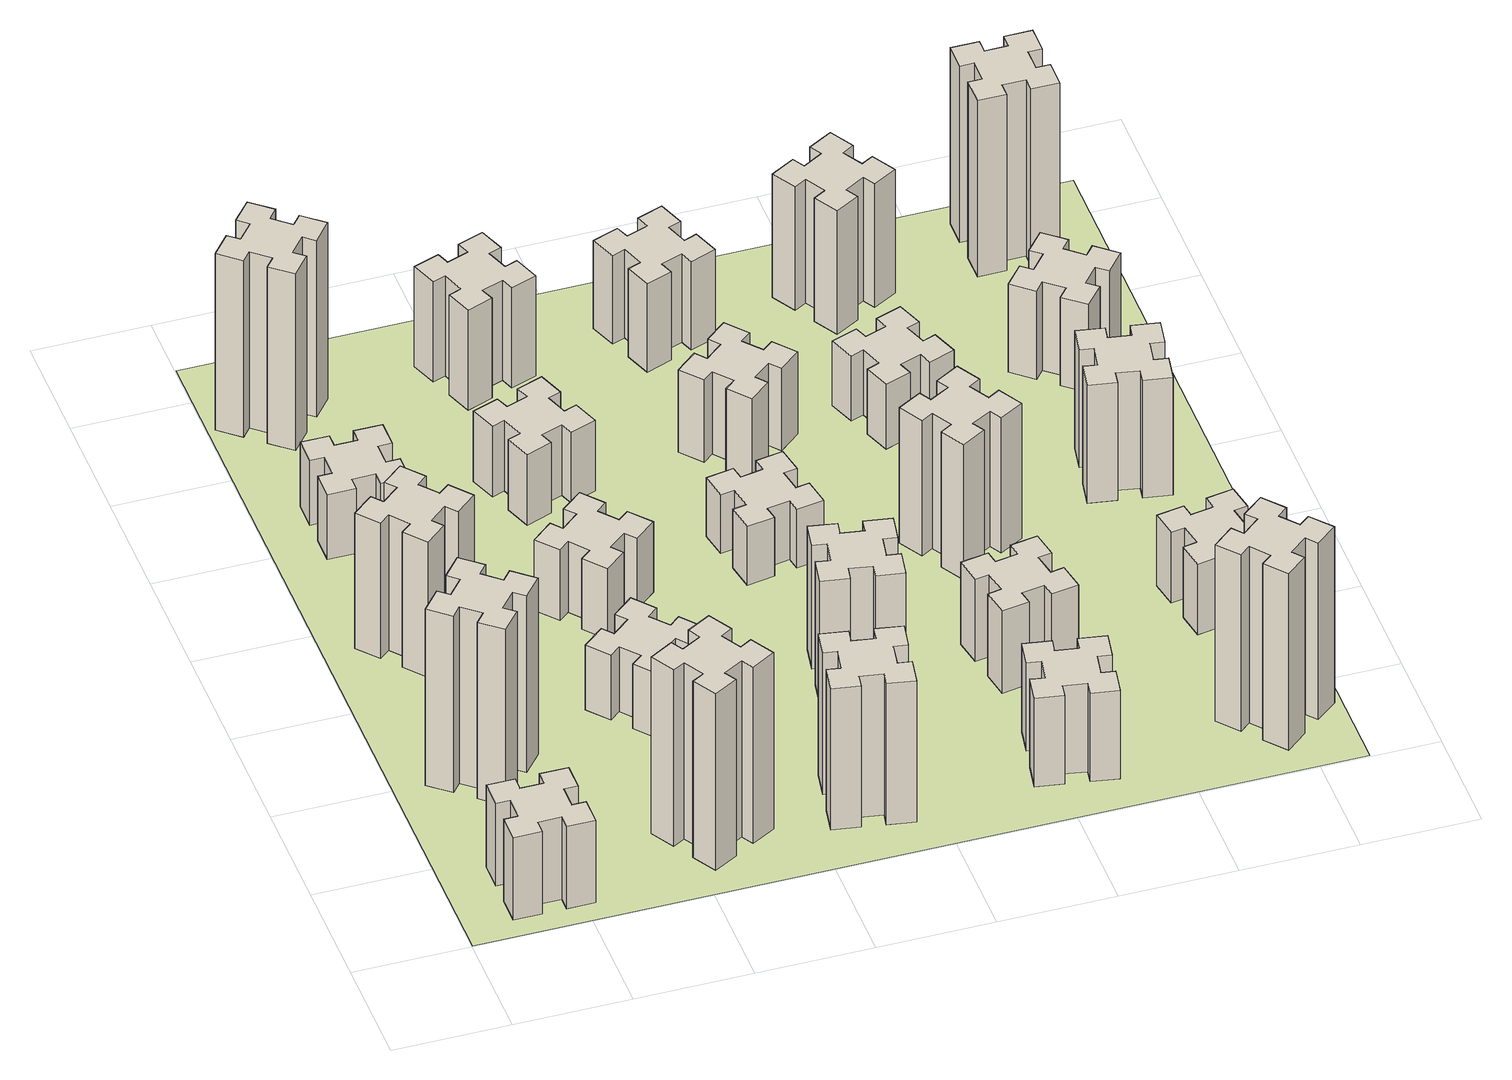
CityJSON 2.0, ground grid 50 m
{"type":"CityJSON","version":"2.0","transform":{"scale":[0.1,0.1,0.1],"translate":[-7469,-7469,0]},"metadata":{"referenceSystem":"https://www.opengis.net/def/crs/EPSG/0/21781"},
"CityObjects":{
"building1":{"type":"Building","attributes":{"class":"1000","function":"1000","usage":"1000","yearOfConstruction":2016,"roofType":"1000","measuredHeight":42,"storeysAboveGround":30,"storeysBelowGround":0},"geometry":[{"type":"Solid","lod":"1","boundaries":[[[[0,1,2,3,4,5,6,7,8,9,10,11,12,13,14,15,16,17,18,19]],[[17,16,20,21]],[[16,15,22,20]],[[15,14,23,22]],[[14,13,24,23]],[[13,12,25,24]],[[12,11,26,25]],[[11,10,27,26]],[[10,9,28,27]],[[9,8,29,28]],[[8,7,30,29]],[[7,6,31,30]],[[6,5,32,31]],[[5,4,33,32]],[[4,3,34,33]],[[3,2,35,34]],[[2,1,36,35]],[[1,0,37,36]],[[0,19,38,37]],[[19,18,39,38]],[[18,17,21,39]],[[24,25,26,27,28,29,30,31,32,33,34,35,36,37,38,39,21,20,22,23]]]]}]},
"building2":{"type":"Building","attributes":{"class":"1000","function":"1000","usage":"1000","yearOfConstruction":2016,"roofType":"1000","measuredHeight":90,"storeysAboveGround":30,"storeysBelowGround":0},"geometry":[{"type":"Solid","lod":"1","boundaries":[[[[40,41,42,43,44,45,46,47,48,49,50,51,52,53,54,55,56,57,58,59]],[[57,56,60,61]],[[56,55,62,60]],[[55,54,63,62]],[[54,53,64,63]],[[53,52,65,64]],[[52,51,66,65]],[[51,50,67,66]],[[50,49,68,67]],[[49,48,69,68]],[[48,47,70,69]],[[47,46,71,70]],[[46,45,72,71]],[[45,44,73,72]],[[44,43,74,73]],[[43,42,75,74]],[[42,41,76,75]],[[41,40,77,76]],[[40,59,78,77]],[[59,58,79,78]],[[58,57,61,79]],[[64,65,66,67,68,69,70,71,72,73,74,75,76,77,78,79,61,60,62,63]]]]}]},
"building3":{"type":"Building","attributes":{"class":"1000","function":"1000","usage":"1000","yearOfConstruction":2016,"roofType":"1000","measuredHeight":69,"storeysAboveGround":30,"storeysBelowGround":0},"geometry":[{"type":"Solid","lod":"1","boundaries":[[[[80,81,82,83,84,85,86,87,88,89,90,91,92,93,94,95,96,97,98,99]],[[97,96,100,101]],[[96,95,102,100]],[[95,94,103,102]],[[94,93,104,103]],[[93,92,105,104]],[[92,91,106,105]],[[91,90,107,106]],[[90,89,108,107]],[[89,88,109,108]],[[88,87,110,109]],[[87,86,111,110]],[[86,85,112,111]],[[85,84,113,112]],[[84,83,114,113]],[[83,82,115,114]],[[82,81,116,115]],[[81,80,117,116]],[[80,99,118,117]],[[99,98,119,118]],[[98,97,101,119]],[[104,105,106,107,108,109,110,111,112,113,114,115,116,117,118,119,101,100,102,103]]]]}]},
"building4":{"type":"Building","attributes":{"class":"1000","function":"1000","usage":"1000","yearOfConstruction":2016,"roofType":"1000","measuredHeight":33,"storeysAboveGround":30,"storeysBelowGround":0},"geometry":[{"type":"Solid","lod":"1","boundaries":[[[[120,121,122,123,124,125,126,127,128,129,130,131,132,133,134,135,136,137,138,139]],[[137,136,140,141]],[[136,135,142,140]],[[135,134,143,142]],[[134,133,144,143]],[[133,132,145,144]],[[132,131,146,145]],[[131,130,147,146]],[[130,129,148,147]],[[129,128,149,148]],[[128,127,150,149]],[[127,126,151,150]],[[126,125,152,151]],[[125,124,153,152]],[[124,123,154,153]],[[123,122,155,154]],[[122,121,156,155]],[[121,120,157,156]],[[120,139,158,157]],[[139,138,159,158]],[[138,137,141,159]],[[144,145,146,147,148,149,150,151,152,153,154,155,156,157,158,159,141,140,142,143]]]]}]},
"building5":{"type":"Building","attributes":{"class":"1000","function":"1000","usage":"1000","yearOfConstruction":2016,"roofType":"1000","measuredHeight":90,"storeysAboveGround":30,"storeysBelowGround":0},"geometry":[{"type":"Solid","lod":"1","boundaries":[[[[160,161,162,163,164,165,166,167,168,169,170,171,172,173,174,175,176,177,178,179]],[[177,176,180,181]],[[176,175,182,180]],[[175,174,183,182]],[[174,173,184,183]],[[173,172,185,184]],[[172,171,186,185]],[[171,170,187,186]],[[170,169,188,187]],[[169,168,189,188]],[[168,167,190,189]],[[167,166,191,190]],[[166,165,192,191]],[[165,164,193,192]],[[164,163,194,193]],[[163,162,195,194]],[[162,161,196,195]],[[161,160,197,196]],[[160,179,198,197]],[[179,178,199,198]],[[178,177,181,199]],[[184,185,186,187,188,189,190,191,192,193,194,195,196,197,198,199,181,180,182,183]]]]}]},
"building6":{"type":"Building","attributes":{"class":"1000","function":"1000","usage":"1000","yearOfConstruction":2016,"roofType":"1000","measuredHeight":90,"storeysAboveGround":30,"storeysBelowGround":0},"geometry":[{"type":"Solid","lod":"1","boundaries":[[[[200,201,202,203,204,205,206,207,208,209,210,211,212,213,214,215,216,217,218,219]],[[217,216,220,221]],[[216,215,222,220]],[[215,214,223,222]],[[214,213,224,223]],[[213,212,225,224]],[[212,211,226,225]],[[211,210,227,226]],[[210,209,228,227]],[[209,208,229,228]],[[208,207,230,229]],[[207,206,231,230]],[[206,205,232,231]],[[205,204,233,232]],[[204,203,234,233]],[[203,202,235,234]],[[202,201,236,235]],[[201,200,237,236]],[[200,219,238,237]],[[219,218,239,238]],[[218,217,221,239]],[[224,225,226,227,228,229,230,231,232,233,234,235,236,237,238,239,221,220,222,223]]]]}]},
"building7":{"type":"Building","attributes":{"class":"1000","function":"1000","usage":"1000","yearOfConstruction":2016,"roofType":"1000","measuredHeight":33,"storeysAboveGround":30,"storeysBelowGround":0},"geometry":[{"type":"Solid","lod":"1","boundaries":[[[[240,241,242,243,244,245,246,247,248,249,250,251,252,253,254,255,256,257,258,259]],[[257,256,260,261]],[[256,255,262,260]],[[255,254,263,262]],[[254,253,264,263]],[[253,252,265,264]],[[252,251,266,265]],[[251,250,267,266]],[[250,249,268,267]],[[249,248,269,268]],[[248,247,270,269]],[[247,246,271,270]],[[246,245,272,271]],[[245,244,273,272]],[[244,243,274,273]],[[243,242,275,274]],[[242,241,276,275]],[[241,240,277,276]],[[240,259,278,277]],[[259,258,279,278]],[[258,257,261,279]],[[264,265,266,267,268,269,270,271,272,273,274,275,276,277,278,279,261,260,262,263]]]]}]},
"building8":{"type":"Building","attributes":{"class":"1000","function":"1000","usage":"1000","yearOfConstruction":2016,"roofType":"1000","measuredHeight":36,"storeysAboveGround":30,"storeysBelowGround":0},"geometry":[{"type":"Solid","lod":"1","boundaries":[[[[280,281,282,283,284,285,286,287,288,289,290,291,292,293,294,295,296,297,298,299]],[[297,296,300,301]],[[296,295,302,300]],[[295,294,303,302]],[[294,293,304,303]],[[293,292,305,304]],[[292,291,306,305]],[[291,290,307,306]],[[290,289,308,307]],[[289,288,309,308]],[[288,287,310,309]],[[287,286,311,310]],[[286,285,312,311]],[[285,284,313,312]],[[284,283,314,313]],[[283,282,315,314]],[[282,281,316,315]],[[281,280,317,316]],[[280,299,318,317]],[[299,298,319,318]],[[298,297,301,319]],[[304,305,306,307,308,309,310,311,312,313,314,315,316,317,318,319,301,300,302,303]]]]}]},
"building9":{"type":"Building","attributes":{"class":"1000","function":"1000","usage":"1000","yearOfConstruction":2016,"roofType":"1000","measuredHeight":72,"storeysAboveGround":30,"storeysBelowGround":0},"geometry":[{"type":"Solid","lod":"1","boundaries":[[[[320,321,322,323,324,325,326,327,328,329,330,331,332,333,334,335,336,337,338,339]],[[337,336,340,341]],[[336,335,342,340]],[[335,334,343,342]],[[334,333,344,343]],[[333,332,345,344]],[[332,331,346,345]],[[331,330,347,346]],[[330,329,348,347]],[[329,328,349,348]],[[328,327,350,349]],[[327,326,351,350]],[[326,325,352,351]],[[325,324,353,352]],[[324,323,354,353]],[[323,322,355,354]],[[322,321,356,355]],[[321,320,357,356]],[[320,339,358,357]],[[339,338,359,358]],[[338,337,341,359]],[[344,345,346,347,348,349,350,351,352,353,354,355,356,357,358,359,341,340,342,343]]]]}]},
"building10":{"type":"Building","attributes":{"class":"1000","function":"1000","usage":"1000","yearOfConstruction":2016,"roofType":"1000","measuredHeight":36,"storeysAboveGround":30,"storeysBelowGround":0},"geometry":[{"type":"Solid","lod":"1","boundaries":[[[[360,361,362,363,364,365,366,367,368,369,370,371,372,373,374,375,376,377,378,379]],[[377,376,380,381]],[[376,375,382,380]],[[375,374,383,382]],[[374,373,384,383]],[[373,372,385,384]],[[372,371,386,385]],[[371,370,387,386]],[[370,369,388,387]],[[369,368,389,388]],[[368,367,390,389]],[[367,366,391,390]],[[366,365,392,391]],[[365,364,393,392]],[[364,363,394,393]],[[363,362,395,394]],[[362,361,396,395]],[[361,360,397,396]],[[360,379,398,397]],[[379,378,399,398]],[[378,377,381,399]],[[384,385,386,387,388,389,390,391,392,393,394,395,396,397,398,399,381,380,382,383]]]]}]},
"building11":{"type":"Building","attributes":{"class":"1000","function":"1000","usage":"1000","yearOfConstruction":2016,"roofType":"1000","measuredHeight":51,"storeysAboveGround":30,"storeysBelowGround":0},"geometry":[{"type":"Solid","lod":"1","boundaries":[[[[400,401,402,403,404,405,406,407,408,409,410,411,412,413,414,415,416,417,418,419]],[[417,416,420,421]],[[416,415,422,420]],[[415,414,423,422]],[[414,413,424,423]],[[413,412,425,424]],[[412,411,426,425]],[[411,410,427,426]],[[410,409,428,427]],[[409,408,429,428]],[[408,407,430,429]],[[407,406,431,430]],[[406,405,432,431]],[[405,404,433,432]],[[404,403,434,433]],[[403,402,435,434]],[[402,401,436,435]],[[401,400,437,436]],[[400,419,438,437]],[[419,418,439,438]],[[418,417,421,439]],[[424,425,426,427,428,429,430,431,432,433,434,435,436,437,438,439,421,420,422,423]]]]}]},
"building12":{"type":"Building","attributes":{"class":"1000","function":"1000","usage":"1000","yearOfConstruction":2016,"roofType":"1000","measuredHeight":63,"storeysAboveGround":30,"storeysBelowGround":0},"geometry":[{"type":"Solid","lod":"1","boundaries":[[[[440,441,442,443,444,445,446,447,448,449,450,451,452,453,454,455,456,457,458,459]],[[457,456,460,461]],[[456,455,462,460]],[[455,454,463,462]],[[454,453,464,463]],[[453,452,465,464]],[[452,451,466,465]],[[451,450,467,466]],[[450,449,468,467]],[[449,448,469,468]],[[448,447,470,469]],[[447,446,471,470]],[[446,445,472,471]],[[445,444,473,472]],[[444,443,474,473]],[[443,442,475,474]],[[442,441,476,475]],[[441,440,477,476]],[[440,459,478,477]],[[459,458,479,478]],[[458,457,461,479]],[[464,465,466,467,468,469,470,471,472,473,474,475,476,477,478,479,461,460,462,463]]]]}]},
"building13":{"type":"Building","attributes":{"class":"1000","function":"1000","usage":"1000","yearOfConstruction":2016,"roofType":"1000","measuredHeight":30,"storeysAboveGround":30,"storeysBelowGround":0},"geometry":[{"type":"Solid","lod":"1","boundaries":[[[[480,481,482,483,484,485,486,487,488,489,490,491,492,493,494,495,496,497,498,499]],[[497,496,500,501]],[[496,495,502,500]],[[495,494,503,502]],[[494,493,504,503]],[[493,492,505,504]],[[492,491,506,505]],[[491,490,507,506]],[[490,489,508,507]],[[489,488,509,508]],[[488,487,510,509]],[[487,486,511,510]],[[486,485,512,511]],[[485,484,513,512]],[[484,483,514,513]],[[483,482,515,514]],[[482,481,516,515]],[[481,480,517,516]],[[480,499,518,517]],[[499,498,519,518]],[[498,497,501,519]],[[504,505,506,507,508,509,510,511,512,513,514,515,516,517,518,519,501,500,502,503]]]]}]},
"building14":{"type":"Building","attributes":{"class":"1000","function":"1000","usage":"1000","yearOfConstruction":2016,"roofType":"1000","measuredHeight":45,"storeysAboveGround":30,"storeysBelowGround":0},"geometry":[{"type":"Solid","lod":"1","boundaries":[[[[520,521,522,523,524,525,526,527,528,529,530,531,532,533,534,535,536,537,538,539]],[[537,536,540,541]],[[536,535,542,540]],[[535,534,543,542]],[[534,533,544,543]],[[533,532,545,544]],[[532,531,546,545]],[[531,530,547,546]],[[530,529,548,547]],[[529,528,549,548]],[[528,527,550,549]],[[527,526,551,550]],[[526,525,552,551]],[[525,524,553,552]],[[524,523,554,553]],[[523,522,555,554]],[[522,521,556,555]],[[521,520,557,556]],[[520,539,558,557]],[[539,538,559,558]],[[538,537,541,559]],[[544,545,546,547,548,549,550,551,552,553,554,555,556,557,558,559,541,540,542,543]]]]}]},
"building15":{"type":"Building","attributes":{"class":"1000","function":"1000","usage":"1000","yearOfConstruction":2016,"roofType":"1000","measuredHeight":42,"storeysAboveGround":30,"storeysBelowGround":0},"geometry":[{"type":"Solid","lod":"1","boundaries":[[[[560,561,562,563,564,565,566,567,568,569,570,571,572,573,574,575,576,577,578,579]],[[577,576,580,581]],[[576,575,582,580]],[[575,574,583,582]],[[574,573,584,583]],[[573,572,585,584]],[[572,571,586,585]],[[571,570,587,586]],[[570,569,588,587]],[[569,568,589,588]],[[568,567,590,589]],[[567,566,591,590]],[[566,565,592,591]],[[565,564,593,592]],[[564,563,594,593]],[[563,562,595,594]],[[562,561,596,595]],[[561,560,597,596]],[[560,579,598,597]],[[579,578,599,598]],[[578,577,581,599]],[[584,585,586,587,588,589,590,591,592,593,594,595,596,597,598,599,581,580,582,583]]]]}]},
"building16":{"type":"Building","attributes":{"class":"1000","function":"1000","usage":"1000","yearOfConstruction":2016,"roofType":"1000","measuredHeight":45,"storeysAboveGround":30,"storeysBelowGround":0},"geometry":[{"type":"Solid","lod":"1","boundaries":[[[[600,601,602,603,604,605,606,607,608,609,610,611,612,613,614,615,616,617,618,619]],[[617,616,620,621]],[[616,615,622,620]],[[615,614,623,622]],[[614,613,624,623]],[[613,612,625,624]],[[612,611,626,625]],[[611,610,627,626]],[[610,609,628,627]],[[609,608,629,628]],[[608,607,630,629]],[[607,606,631,630]],[[606,605,632,631]],[[605,604,633,632]],[[604,603,634,633]],[[603,602,635,634]],[[602,601,636,635]],[[601,600,637,636]],[[600,619,638,637]],[[619,618,639,638]],[[618,617,621,639]],[[624,625,626,627,628,629,630,631,632,633,634,635,636,637,638,639,621,620,622,623]]]]}]},
"building17":{"type":"Building","attributes":{"class":"1000","function":"1000","usage":"1000","yearOfConstruction":2016,"roofType":"1000","measuredHeight":42,"storeysAboveGround":30,"storeysBelowGround":0},"geometry":[{"type":"Solid","lod":"1","boundaries":[[[[640,641,642,643,644,645,646,647,648,649,650,651,652,653,654,655,656,657,658,659]],[[657,656,660,661]],[[656,655,662,660]],[[655,654,663,662]],[[654,653,664,663]],[[653,652,665,664]],[[652,651,666,665]],[[651,650,667,666]],[[650,649,668,667]],[[649,648,669,668]],[[648,647,670,669]],[[647,646,671,670]],[[646,645,672,671]],[[645,644,673,672]],[[644,643,674,673]],[[643,642,675,674]],[[642,641,676,675]],[[641,640,677,676]],[[640,659,678,677]],[[659,658,679,678]],[[658,657,661,679]],[[664,665,666,667,668,669,670,671,672,673,674,675,676,677,678,679,661,660,662,663]]]]}]},
"building18":{"type":"Building","attributes":{"class":"1000","function":"1000","usage":"1000","yearOfConstruction":2016,"roofType":"1000","measuredHeight":69,"storeysAboveGround":30,"storeysBelowGround":0},"geometry":[{"type":"Solid","lod":"1","boundaries":[[[[680,681,682,683,684,685,686,687,688,689,690,691,692,693,694,695,696,697,698,699]],[[697,696,700,701]],[[696,695,702,700]],[[695,694,703,702]],[[694,693,704,703]],[[693,692,705,704]],[[692,691,706,705]],[[691,690,707,706]],[[690,689,708,707]],[[689,688,709,708]],[[688,687,710,709]],[[687,686,711,710]],[[686,685,712,711]],[[685,684,713,712]],[[684,683,714,713]],[[683,682,715,714]],[[682,681,716,715]],[[681,680,717,716]],[[680,699,718,717]],[[699,698,719,718]],[[698,697,701,719]],[[704,705,706,707,708,709,710,711,712,713,714,715,716,717,718,719,701,700,702,703]]]]}]},
"building19":{"type":"Building","attributes":{"class":"1000","function":"1000","usage":"1000","yearOfConstruction":2016,"roofType":"1000","measuredHeight":33,"storeysAboveGround":30,"storeysBelowGround":0},"geometry":[{"type":"Solid","lod":"1","boundaries":[[[[720,721,722,723,724,725,726,727,728,729,730,731,732,733,734,735,736,737,738,739]],[[737,736,740,741]],[[736,735,742,740]],[[735,734,743,742]],[[734,733,744,743]],[[733,732,745,744]],[[732,731,746,745]],[[731,730,747,746]],[[730,729,748,747]],[[729,728,749,748]],[[728,727,750,749]],[[727,726,751,750]],[[726,725,752,751]],[[725,724,753,752]],[[724,723,754,753]],[[723,722,755,754]],[[722,721,756,755]],[[721,720,757,756]],[[720,739,758,757]],[[739,738,759,758]],[[738,737,741,759]],[[744,745,746,747,748,749,750,751,752,753,754,755,756,757,758,759,741,740,742,743]]]]}]},
"building20":{"type":"Building","attributes":{"class":"1000","function":"1000","usage":"1000","yearOfConstruction":2016,"roofType":"1000","measuredHeight":90,"storeysAboveGround":30,"storeysBelowGround":0},"geometry":[{"type":"Solid","lod":"1","boundaries":[[[[760,761,762,763,764,765,766,767,768,769,770,771,772,773,774,775,776,777,778,779]],[[777,776,780,781]],[[776,775,782,780]],[[775,774,783,782]],[[774,773,784,783]],[[773,772,785,784]],[[772,771,786,785]],[[771,770,787,786]],[[770,769,788,787]],[[769,768,789,788]],[[768,767,790,789]],[[767,766,791,790]],[[766,765,792,791]],[[765,764,793,792]],[[764,763,794,793]],[[763,762,795,794]],[[762,761,796,795]],[[761,760,797,796]],[[760,779,798,797]],[[779,778,799,798]],[[778,777,781,799]],[[784,785,786,787,788,789,790,791,792,793,794,795,796,797,798,799,781,780,782,783]]]]}]},
"building21":{"type":"Building","attributes":{"class":"1000","function":"1000","usage":"1000","yearOfConstruction":2016,"roofType":"1000","measuredHeight":63,"storeysAboveGround":30,"storeysBelowGround":0},"geometry":[{"type":"Solid","lod":"1","boundaries":[[[[800,801,802,803,804,805,806,807,808,809,810,811,812,813,814,815,816,817,818,819]],[[817,816,820,821]],[[816,815,822,820]],[[815,814,823,822]],[[814,813,824,823]],[[813,812,825,824]],[[812,811,826,825]],[[811,810,827,826]],[[810,809,828,827]],[[809,808,829,828]],[[808,807,830,829]],[[807,806,831,830]],[[806,805,832,831]],[[805,804,833,832]],[[804,803,834,833]],[[803,802,835,834]],[[802,801,836,835]],[[801,800,837,836]],[[800,819,838,837]],[[819,818,839,838]],[[818,817,821,839]],[[824,825,826,827,828,829,830,831,832,833,834,835,836,837,838,839,821,820,822,823]]]]}]},
"building22":{"type":"Building","attributes":{"class":"1000","function":"1000","usage":"1000","yearOfConstruction":2016,"roofType":"1000","measuredHeight":36,"storeysAboveGround":30,"storeysBelowGround":0},"geometry":[{"type":"Solid","lod":"1","boundaries":[[[[840,841,842,843,844,845,846,847,848,849,850,851,852,853,854,855,856,857,858,859]],[[857,856,860,861]],[[856,855,862,860]],[[855,854,863,862]],[[854,853,864,863]],[[853,852,865,864]],[[852,851,866,865]],[[851,850,867,866]],[[850,849,868,867]],[[849,848,869,868]],[[848,847,870,869]],[[847,846,871,870]],[[846,845,872,871]],[[845,844,873,872]],[[844,843,874,873]],[[843,842,875,874]],[[842,841,876,875]],[[841,840,877,876]],[[840,859,878,877]],[[859,858,879,878]],[[858,857,861,879]],[[864,865,866,867,868,869,870,871,872,873,874,875,876,877,878,879,861,860,862,863]]]]}]},
"building23":{"type":"Building","attributes":{"class":"1000","function":"1000","usage":"1000","yearOfConstruction":2016,"roofType":"1000","measuredHeight":60,"storeysAboveGround":30,"storeysBelowGround":0},"geometry":[{"type":"Solid","lod":"1","boundaries":[[[[880,881,882,883,884,885,886,887,888,889,890,891,892,893,894,895,896,897,898,899]],[[897,896,900,901]],[[896,895,902,900]],[[895,894,903,902]],[[894,893,904,903]],[[893,892,905,904]],[[892,891,906,905]],[[891,890,907,906]],[[890,889,908,907]],[[889,888,909,908]],[[888,887,910,909]],[[887,886,911,910]],[[886,885,912,911]],[[885,884,913,912]],[[884,883,914,913]],[[883,882,915,914]],[[882,881,916,915]],[[881,880,917,916]],[[880,899,918,917]],[[899,898,919,918]],[[898,897,901,919]],[[904,905,906,907,908,909,910,911,912,913,914,915,916,917,918,919,901,900,902,903]]]]}]},
"building24":{"type":"Building","attributes":{"class":"1000","function":"1000","usage":"1000","yearOfConstruction":2016,"roofType":"1000","measuredHeight":45,"storeysAboveGround":30,"storeysBelowGround":0},"geometry":[{"type":"Solid","lod":"1","boundaries":[[[[920,921,922,923,924,925,926,927,928,929,930,931,932,933,934,935,936,937,938,939]],[[937,936,940,941]],[[936,935,942,940]],[[935,934,943,942]],[[934,933,944,943]],[[933,932,945,944]],[[932,931,946,945]],[[931,930,947,946]],[[930,929,948,947]],[[929,928,949,948]],[[928,927,950,949]],[[927,926,951,950]],[[926,925,952,951]],[[925,924,953,952]],[[924,923,954,953]],[[923,922,955,954]],[[922,921,956,955]],[[921,920,957,956]],[[920,939,958,957]],[[939,938,959,958]],[[938,937,941,959]],[[944,945,946,947,948,949,950,951,952,953,954,955,956,957,958,959,941,940,942,943]]]]}]},
"building25":{"type":"Building","attributes":{"class":"1000","function":"1000","usage":"1000","yearOfConstruction":2016,"roofType":"1000","measuredHeight":90,"storeysAboveGround":30,"storeysBelowGround":0},"geometry":[{"type":"Solid","lod":"1","boundaries":[[[[960,961,962,963,964,965,966,967,968,969,970,971,972,973,974,975,976,977,978,979]],[[977,976,980,981]],[[976,975,982,980]],[[975,974,983,982]],[[974,973,984,983]],[[973,972,985,984]],[[972,971,986,985]],[[971,970,987,986]],[[970,969,988,987]],[[969,968,989,988]],[[968,967,990,989]],[[967,966,991,990]],[[966,965,992,991]],[[965,964,993,992]],[[964,963,994,993]],[[963,962,995,994]],[[962,961,996,995]],[[961,960,997,996]],[[960,979,998,997]],[[979,978,999,998]],[[978,977,981,999]],[[984,985,986,987,988,989,990,991,992,993,994,995,996,997,998,999,981,980,982,983]]]]}]},
"landuse1":{"type":"LandUse","attributes":{"name":"plot1","function":"1010"},"geometry":[{"type":"MultiSurface","lod":"1","boundaries":[[[1000,1001,1002,1003]]]}]}
},
"vertices":[
[265,325,0],[265,225,0],[205,225,0],[205,105,0],[325,105,0],[325,165,0],[425,165,0],[425,105,0],[545,105,0],[545,225,0],[485,225,0],[485,325,0],[545,325,0],[545,445,0],[425,445,0],[425,385,0],[325,385,0],[325,445,0],[205,445,0],[205,325,0],[325,385,420],[325,445,420],[425,385,420],[425,445,420],[545,445,420],[545,325,420],[485,325,420],[485,225,420],[545,225,420],[545,105,420],[425,105,420],[425,165,420],[325,165,420],[325,105,420],[205,105,420],[205,225,420],[265,225,420],[265,325,420],[205,325,420],[205,445,420],
[484,1067,0],[408,1132,0],[446,1178,0],[354,1255,0],[277,1163,0],[323,1124,0],[259,1048,0],[213,1086,0],[136,994,0],[228,917,0],[266,963,0],[343,899,0],[304,853,0],[396,776,0],[473,868,0],[427,906,0],[492,983,0],[538,944,0],[615,1036,0],[523,1113,0],[492,983,900],[538,944,900],[427,906,900],[473,868,900],[396,776,900],[304,853,900],[343,899,900],[266,963,900],[228,917,900],[136,994,900],[213,1086,900],[259,1048,900],[323,1124,900],[277,1163,900],[354,1255,900],[446,1178,900],[408,1132,900],[484,1067,900],[523,1113,900],[615,1036,900],
[492,1888,0],[427,1964,0],[473,2003,0],[396,2095,0],[304,2018,0],[343,1972,0],[266,1907,0],[228,1953,0],[136,1876,0],[213,1784,0],[259,1823,0],[323,1746,0],[277,1708,0],[354,1616,0],[446,1693,0],[408,1739,0],[484,1803,0],[523,1757,0],[615,1834,0],[538,1926,0],[484,1803,690],[523,1757,690],[408,1739,690],[446,1693,690],[354,1616,690],[277,1708,690],[323,1746,690],[259,1823,690],[213,1784,690],[136,1876,690],[228,1953,690],[266,1907,690],[343,1972,690],[304,2018,690],[396,2095,690],[473,2003,690],[427,1964,690],[492,1888,690],[538,1926,690],[615,1834,690],
[485,2545,0],[485,2645,0],[545,2645,0],[545,2765,0],[425,2765,0],[425,2705,0],[325,2705,0],[325,2765,0],[205,2765,0],[205,2645,0],[265,2645,0],[265,2545,0],[205,2545,0],[205,2425,0],[325,2425,0],[325,2485,0],[425,2485,0],[425,2425,0],[545,2425,0],[545,2545,0],[425,2485,330],[425,2425,330],[325,2485,330],[325,2425,330],[205,2425,330],[205,2545,330],[265,2545,330],[265,2645,330],[205,2645,330],[205,2765,330],[325,2765,330],[325,2705,330],[425,2705,330],[425,2765,330],[545,2765,330],[545,2645,330],[485,2645,330],[485,2545,330],[545,2545,330],[545,2425,330],
[1127,255,0],[1214,305,0],[1244,253,0],[1348,313,0],[1288,417,0],[1236,387,0],[1186,474,0],[1238,504,0],[1178,608,0],[1074,548,0],[1104,496,0],[1017,446,0],[987,498,0],[883,438,0],[943,334,0],[995,364,0],[1045,277,0],[993,247,0],[1053,143,0],[1157,203,0],[1045,277,900],[993,247,900],[995,364,900],[943,334,900],[883,438,900],[987,498,900],[1017,446,900],[1104,496,900],[1074,548,900],[1178,608,900],[1238,504,900],[1186,474,900],[1236,387,900],[1288,417,900],[1348,313,900],[1244,253,900],[1214,305,900],[1127,255,900],[1157,203,900],[1053,143,900],
[384,3387,0],[308,3452,0],[346,3498,0],[254,3575,0],[177,3483,0],[223,3444,0],[159,3368,0],[113,3406,0],[36,3314,0],[128,3237,0],[166,3283,0],[243,3219,0],[204,3173,0],[296,3096,0],[373,3188,0],[327,3226,0],[392,3303,0],[438,3264,0],[515,3356,0],[423,3433,0],[392,3303,900],[438,3264,900],[327,3226,900],[373,3188,900],[296,3096,900],[204,3173,900],[243,3219,900],[166,3283,900],[128,3237,900],[36,3314,900],[113,3406,900],[159,3368,900],[223,3444,900],[177,3483,900],[254,3575,900],[346,3498,900],[308,3452,900],[384,3387,900],[423,3433,900],[515,3356,900],
[1083,1332,0],[1006,1267,0],[968,1313,0],[876,1236,0],[953,1144,0],[999,1183,0],[1063,1106,0],[1017,1068,0],[1094,976,0],[1186,1053,0],[1148,1099,0],[1224,1163,0],[1263,1117,0],[1355,1194,0],[1278,1286,0],[1232,1248,0],[1167,1324,0],[1213,1363,0],[1136,1455,0],[1044,1378,0],[1167,1324,330],[1213,1363,330],[1232,1248,330],[1278,1286,330],[1355,1194,330],[1263,1117,330],[1224,1163,330],[1148,1099,330],[1186,1053,330],[1094,976,330],[1017,1068,330],[1063,1106,330],[999,1183,330],[953,1144,330],[876,1236,330],[968,1313,330],[1006,1267,330],[1083,1332,330],[1044,1378,330],[1136,1455,330],
[1083,1972,0],[1006,1907,0],[968,1953,0],[876,1876,0],[953,1784,0],[999,1823,0],[1063,1746,0],[1017,1708,0],[1094,1616,0],[1186,1693,0],[1148,1739,0],[1224,1803,0],[1263,1757,0],[1355,1834,0],[1278,1926,0],[1232,1888,0],[1167,1964,0],[1213,2003,0],[1136,2095,0],[1044,2018,0],[1167,1964,360],[1213,2003,360],[1232,1888,360],[1278,1926,360],[1355,1834,360],[1263,1757,360],[1224,1803,360],[1148,1739,360],[1186,1693,360],[1094,1616,360],[1017,1708,360],[1063,1746,360],[999,1823,360],[953,1784,360],[876,1876,360],[968,1953,360],[1006,1907,360],[1083,1972,360],[1044,2018,360],[1136,2095,360],
[1855,307,0],[1872,405,0],[1931,395,0],[1952,513,0],[1834,534,0],[1824,475,0],[1725,492,0],[1736,551,0],[1617,572,0],[1597,454,0],[1656,444,0],[1638,345,0],[1579,356,0],[1558,237,0],[1677,217,0],[1687,276,0],[1785,258,0],[1775,199,0],[1893,178,0],[1914,297,0],[1785,258,720],[1775,199,720],[1687,276,720],[1677,217,720],[1558,237,720],[1579,356,720],[1638,345,720],[1656,444,720],[1597,454,720],[1617,572,720],[1736,551,720],[1725,492,720],[1824,475,720],[1834,534,720],[1952,513,720],[1931,395,720],[1872,405,720],[1855,307,720],[1914,297,720],[1893,178,720],
[1106,2475,0],[1200,2509,0],[1220,2453,0],[1333,2494,0],[1292,2607,0],[1236,2586,0],[1202,2680,0],[1258,2700,0],[1217,2813,0],[1104,2772,0],[1125,2716,0],[1031,2682,0],[1010,2738,0],[897,2697,0],[939,2584,0],[995,2605,0],[1029,2511,0],[973,2490,0],[1014,2377,0],[1127,2419,0],[1029,2511,360],[973,2490,360],[995,2605,360],[939,2584,360],[897,2697,360],[1010,2738,360],[1031,2682,360],[1125,2716,360],[1104,2772,360],[1217,2813,360],[1258,2700,360],[1202,2680,360],[1236,2586,360],[1292,2607,360],[1333,2494,360],[1220,2453,360],[1200,2509,360],[1106,2475,360],[1127,2419,360],[1014,2377,360],
[1125,3456,0],[1031,3422,0],[1010,3478,0],[897,3437,0],[939,3324,0],[995,3345,0],[1029,3251,0],[973,3230,0],[1014,3117,0],[1127,3159,0],[1106,3215,0],[1200,3249,0],[1220,3193,0],[1333,3234,0],[1292,3347,0],[1236,3326,0],[1202,3420,0],[1258,3440,0],[1217,3553,0],[1104,3512,0],[1202,3420,510],[1258,3440,510],[1236,3326,510],[1292,3347,510],[1333,3234,510],[1220,3193,510],[1200,3249,510],[1106,3215,510],[1127,3159,510],[1014,3117,510],[973,3230,510],[1029,3251,510],[995,3345,510],[939,3324,510],[897,3437,510],[1010,3478,510],[1031,3422,510],[1125,3456,510],[1104,3512,510],[1217,3553,510],
[2055,1047,0],[2072,1145,0],[2131,1135,0],[2152,1253,0],[2034,1274,0],[2024,1215,0],[1925,1232,0],[1936,1291,0],[1817,1312,0],[1797,1194,0],[1856,1184,0],[1838,1085,0],[1779,1096,0],[1758,977,0],[1877,957,0],[1887,1016,0],[1985,998,0],[1975,939,0],[2093,918,0],[2114,1037,0],[1985,998,630],[1975,939,630],[1887,1016,630],[1877,957,630],[1758,977,630],[1779,1096,630],[1838,1085,630],[1856,1184,630],[1797,1194,630],[1817,1312,630],[1936,1291,630],[1925,1232,630],[2024,1215,630],[2034,1274,630],[2152,1253,630],[2131,1135,630],[2072,1145,630],[2055,1047,630],[2114,1037,630],[2093,918,630],
[1972,1925,0],[1955,2024,0],[2014,2034,0],[1993,2152,0],[1875,2131,0],[1885,2072,0],[1787,2055,0],[1777,2114,0],[1658,2093,0],[1679,1975,0],[1738,1985,0],[1756,1887,0],[1697,1877,0],[1717,1758,0],[1836,1779,0],[1825,1838,0],[1924,1856,0],[1934,1797,0],[2052,1817,0],[2031,1936,0],[1924,1856,300],[1934,1797,300],[1825,1838,300],[1836,1779,300],[1717,1758,300],[1697,1877,300],[1756,1887,300],[1738,1985,300],[1679,1975,300],[1658,2093,300],[1777,2114,300],[1787,2055,300],[1885,2072,300],[1875,2131,300],[1993,2152,300],[2014,2034,300],[1955,2024,300],[1972,1925,300],[2031,1936,300],[2052,1817,300],
[2496,444,0],[2478,345,0],[2419,356,0],[2398,237,0],[2517,217,0],[2527,276,0],[2625,258,0],[2615,199,0],[2733,178,0],[2754,297,0],[2695,307,0],[2712,405,0],[2771,395,0],[2792,513,0],[2674,534,0],[2664,475,0],[2565,492,0],[2576,551,0],[2457,572,0],[2437,454,0],[2565,492,450],[2576,551,450],[2664,475,450],[2674,534,450],[2792,513,450],[2771,395,450],[2712,405,450],[2695,307,450],[2754,297,450],[2733,178,450],[2615,199,450],[2625,258,450],[2527,276,450],[2517,217,450],[2398,237,450],[2419,356,450],[2478,345,450],[2496,444,450],[2437,454,450],[2457,572,450],
[1988,2479,0],[2064,2543,0],[2103,2497,0],[2195,2574,0],[2118,2666,0],[2072,2628,0],[2007,2704,0],[2053,2743,0],[1976,2835,0],[1884,2758,0],[1923,2712,0],[1846,2647,0],[1808,2693,0],[1716,2616,0],[1793,2524,0],[1839,2563,0],[1903,2486,0],[1857,2448,0],[1934,2356,0],[2026,2433,0],[1903,2486,420],[1857,2448,420],[1839,2563,420],[1793,2524,420],[1716,2616,420],[1808,2693,420],[1846,2647,420],[1923,2712,420],[1884,2758,420],[1976,2835,420],[2053,2743,420],[2007,2704,420],[2072,2628,420],[2118,2666,420],[2195,2574,420],[2103,2497,420],[2064,2543,420],[1988,2479,420],[2026,2433,420],[1934,2356,420],
[1865,3456,0],[1771,3422,0],[1750,3478,0],[1637,3437,0],[1679,3324,0],[1735,3345,0],[1769,3251,0],[1713,3230,0],[1754,3117,0],[1867,3159,0],[1846,3215,0],[1940,3249,0],[1960,3193,0],[2073,3234,0],[2032,3347,0],[1976,3326,0],[1942,3420,0],[1998,3440,0],[1957,3553,0],[1844,3512,0],[1942,3420,450],[1998,3440,450],[1976,3326,450],[2032,3347,450],[2073,3234,450],[1960,3193,450],[1940,3249,450],[1846,3215,450],[1867,3159,450],[1754,3117,450],[1713,3230,450],[1769,3251,450],[1735,3345,450],[1679,3324,450],[1637,3437,450],[1750,3478,450],[1771,3422,450],[1865,3456,450],[1844,3512,450],[1957,3553,450],
[2625,1132,0],[2527,1115,0],[2517,1174,0],[2398,1153,0],[2419,1035,0],[2478,1045,0],[2496,947,0],[2437,937,0],[2457,818,0],[2576,839,0],[2565,898,0],[2664,916,0],[2674,857,0],[2792,877,0],[2771,996,0],[2712,985,0],[2695,1084,0],[2754,1094,0],[2733,1212,0],[2615,1191,0],[2695,1084,420],[2754,1094,420],[2712,985,420],[2771,996,420],[2792,877,420],[2674,857,420],[2664,916,420],[2565,898,420],[2576,839,420],[2457,818,420],[2437,937,420],[2496,947,420],[2478,1045,420],[2419,1035,420],[2398,1153,420],[2517,1174,420],[2527,1115,420],[2625,1132,420],[2615,1191,420],[2733,1212,420],
[2475,1744,0],[2525,1657,0],[2473,1627,0],[2533,1523,0],[2637,1583,0],[2607,1635,0],[2694,1685,0],[2724,1633,0],[2828,1693,0],[2768,1797,0],[2716,1767,0],[2666,1854,0],[2718,1884,0],[2658,1988,0],[2554,1928,0],[2584,1876,0],[2497,1826,0],[2467,1878,0],[2363,1818,0],[2423,1714,0],[2497,1826,690],[2467,1878,690],[2584,1876,690],[2554,1928,690],[2658,1988,690],[2718,1884,690],[2666,1854,690],[2716,1767,690],[2768,1797,690],[2828,1693,690],[2724,1633,690],[2694,1685,690],[2607,1635,690],[2637,1583,690],[2533,1523,690],[2473,1627,690],[2525,1657,690],[2475,1744,690],[2423,1714,690],[2363,1818,690],
[2586,2475,0],[2680,2509,0],[2700,2453,0],[2813,2494,0],[2772,2607,0],[2716,2586,0],[2682,2680,0],[2738,2700,0],[2697,2813,0],[2584,2772,0],[2605,2716,0],[2511,2682,0],[2490,2738,0],[2377,2697,0],[2419,2584,0],[2475,2605,0],[2509,2511,0],[2453,2490,0],[2494,2377,0],[2607,2419,0],[2509,2511,330],[2453,2490,330],[2475,2605,330],[2419,2584,330],[2377,2697,330],[2490,2738,330],[2511,2682,330],[2605,2716,330],[2584,2772,330],[2697,2813,330],[2738,2700,330],[2682,2680,330],[2716,2586,330],[2772,2607,330],[2813,2494,330],[2700,2453,330],[2680,2509,330],[2586,2475,330],[2607,2419,330],[2494,2377,330],
[3468,259,0],[3544,323,0],[3583,277,0],[3675,354,0],[3598,446,0],[3552,408,0],[3487,484,0],[3533,523,0],[3456,615,0],[3364,538,0],[3403,492,0],[3326,427,0],[3288,473,0],[3196,396,0],[3273,304,0],[3319,343,0],[3383,266,0],[3337,228,0],[3414,136,0],[3506,213,0],[3383,266,900],[3337,228,900],[3319,343,900],[3273,304,900],[3196,396,900],[3288,473,900],[3326,427,900],[3403,492,900],[3364,538,900],[3456,615,900],[3533,523,900],[3487,484,900],[3552,408,900],[3598,446,900],[3675,354,900],[3583,277,900],[3544,323,900],[3468,259,900],[3506,213,900],[3414,136,900],
[2716,3347,0],[2666,3434,0],[2718,3464,0],[2658,3568,0],[2554,3508,0],[2584,3456,0],[2497,3406,0],[2467,3458,0],[2363,3398,0],[2423,3294,0],[2475,3324,0],[2525,3237,0],[2473,3207,0],[2533,3103,0],[2637,3163,0],[2607,3215,0],[2694,3265,0],[2724,3213,0],[2828,3273,0],[2768,3377,0],[2694,3265,630],[2724,3213,630],[2607,3215,630],[2637,3163,630],[2533,3103,630],[2473,3207,630],[2525,3237,630],[2475,3324,630],[2423,3294,630],[2363,3398,630],[2467,3458,630],[2497,3406,630],[2584,3456,630],[2554,3508,630],[2658,3568,630],[2718,3464,630],[2666,3434,630],[2716,3347,630],[2768,3377,630],[2828,3273,630],
[3465,1232,0],[3367,1215,0],[3357,1274,0],[3238,1253,0],[3259,1135,0],[3318,1145,0],[3336,1047,0],[3277,1037,0],[3297,918,0],[3416,939,0],[3405,998,0],[3504,1016,0],[3514,957,0],[3632,977,0],[3611,1096,0],[3552,1085,0],[3535,1184,0],[3594,1194,0],[3573,1312,0],[3455,1291,0],[3535,1184,360],[3594,1194,360],[3552,1085,360],[3611,1096,360],[3632,977,360],[3514,957,360],[3504,1016,360],[3405,998,360],[3416,939,360],[3297,918,360],[3277,1037,360],[3336,1047,360],[3318,1145,360],[3259,1135,360],[3238,1253,360],[3357,1274,360],[3367,1215,360],[3465,1232,360],[3455,1291,360],[3573,1312,360],
[3267,1856,0],[3365,1838,0],[3355,1779,0],[3473,1758,0],[3494,1877,0],[3435,1887,0],[3452,1985,0],[3511,1975,0],[3532,2093,0],[3414,2114,0],[3404,2055,0],[3305,2072,0],[3316,2131,0],[3197,2152,0],[3177,2034,0],[3236,2024,0],[3218,1925,0],[3159,1936,0],[3138,1817,0],[3257,1797,0],[3218,1925,600],[3159,1936,600],[3236,2024,600],[3177,2034,600],[3197,2152,600],[3316,2131,600],[3305,2072,600],[3404,2055,600],[3414,2114,600],[3532,2093,600],[3511,1975,600],[3452,1985,600],[3435,1887,600],[3494,1877,600],[3473,1758,600],[3355,1779,600],[3365,1838,600],[3267,1856,600],[3257,1797,600],[3138,1817,600],
[3444,2747,0],[3368,2812,0],[3406,2858,0],[3314,2935,0],[3237,2843,0],[3283,2804,0],[3219,2728,0],[3173,2766,0],[3096,2674,0],[3188,2597,0],[3226,2643,0],[3303,2579,0],[3264,2533,0],[3356,2456,0],[3433,2548,0],[3387,2586,0],[3452,2663,0],[3498,2624,0],[3575,2716,0],[3483,2793,0],[3452,2663,450],[3498,2624,450],[3387,2586,450],[3433,2548,450],[3356,2456,450],[3264,2533,450],[3303,2579,450],[3226,2643,450],[3188,2597,450],[3096,2674,450],[3173,2766,450],[3219,2728,450],[3283,2804,450],[3237,2843,450],[3314,2935,450],[3406,2858,450],[3368,2812,450],[3444,2747,450],[3483,2793,450],[3575,2716,450],
[3285,3325,0],[3385,3325,0],[3385,3265,0],[3505,3265,0],[3505,3385,0],[3445,3385,0],[3445,3485,0],[3505,3485,0],[3505,3605,0],[3385,3605,0],[3385,3545,0],[3285,3545,0],[3285,3605,0],[3165,3605,0],[3165,3485,0],[3225,3485,0],[3225,3385,0],[3165,3385,0],[3165,3265,0],[3285,3265,0],[3225,3385,900],[3165,3385,900],[3225,3485,900],[3165,3485,900],[3165,3605,900],[3285,3605,900],[3285,3545,900],[3385,3545,900],[3385,3605,900],[3505,3605,900],[3505,3485,900],[3445,3485,900],[3445,3385,900],[3505,3385,900],[3505,3265,900],[3385,3265,900],[3385,3325,900],[3285,3325,900],[3285,3265,900],[3165,3265,900],
[5,3705,0],[3705,3705,0],[3705,5,0],[5,5,0]
]}
